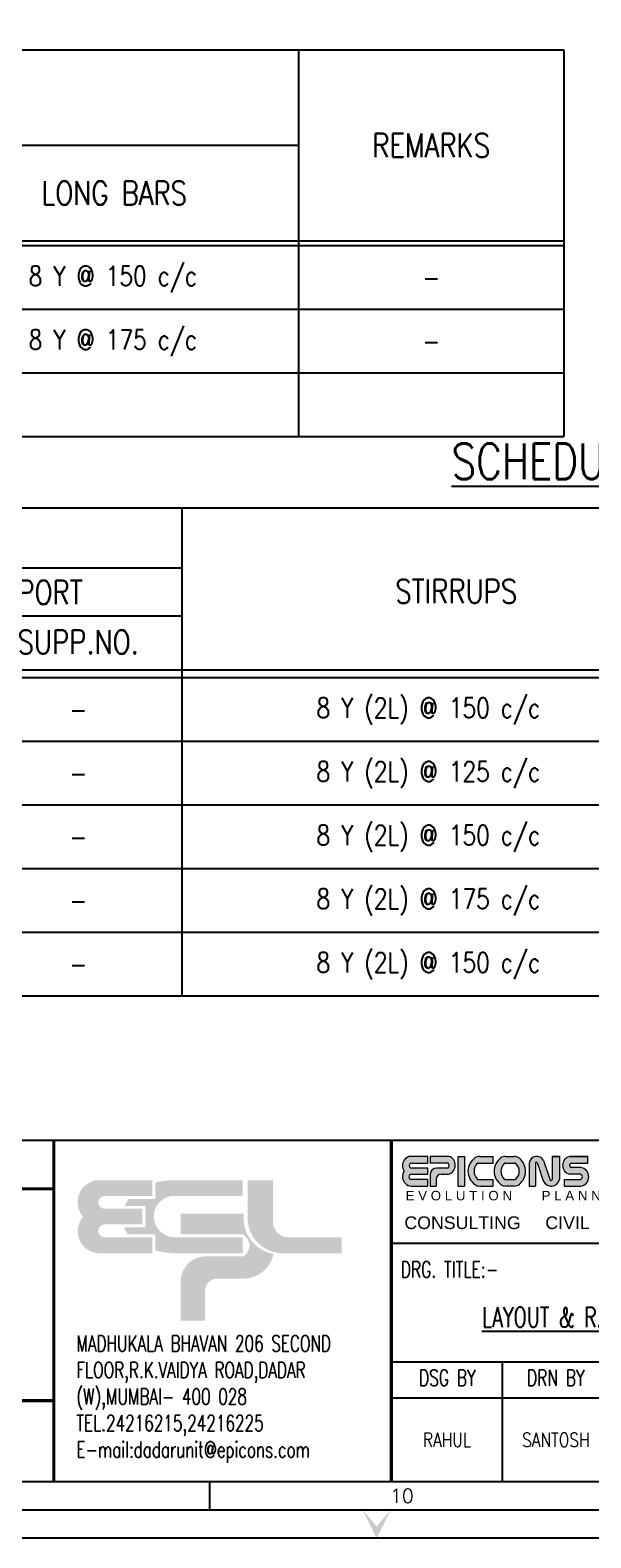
# Model space of a CAD drawing. Header units: inches. Extents: x 242373 to 956460, y -331936 to -238383.
# Drawn here: x 939002 to 946048, y -280173 to -261222 of the extents above; entities that cross this region are included whole.
import ezdxf
from ezdxf.enums import TextEntityAlignment as Align

# ---------------------------------------------------------------- set-up
doc = ezdxf.new("R2010")
doc.units = ezdxf.units.IN
doc.header["$MEASUREMENT"] = 0
doc.layers.add('00 ECPL LOGO', color=250, linetype='Continuous', lineweight=20)
doc.layers.add('00 ELEV-2', color=9, linetype='Continuous', lineweight=30)
for name, color, linetype in [('FRAME TABLE', 5, 'Continuous'), ('PNA', 8, 'Continuous'), ('S-TEXT', 2, 'Continuous'), ('S-TEXT-1', 4, 'Continuous'), ('S-TITIL', 6, 'Continuous'), ('SCH-LINE', 7, 'Continuous'), ('SCHEDULE LINE', 7, 'Continuous'), ('TEXT (SHEET)', 4, 'Continuous')]:
    doc.layers.add(name, color=color, linetype=linetype)
doc.styles.add('ROMANS', font='SIMPLEX.shx', dxfattribs={"width": 0.7})
doc.styles.add('SEC. TEXT', font='arial.ttf', dxfattribs={"height": 180})

# ---------------------------------------------------------------- blocks, each defined once
blk = doc.blocks.new('ecpl logo')
at = {"layer": '00 ECPL LOGO'}
for color, points in [(256, [(350.5923017840832, -827.3267646749154, 0.6211107766520269), (585.6956766806542, -1401.328495729074), (1441.580561602488, -1401.328495729074), (1441.580561602488, -1150.505894487258), (682.1465192530304, -1150.505894478527, -0.9176221918792226), (682.1465193368492, -948.3661412894144), (1284.753419801593, -948.3661412894144), (1284.753419801593, -701.6520430384552), (682.1427403278648, -701.6520430297242, -0.9261635560527762), (682.1427404675633, -501.2550825856742), (1441.580561602488, -501.2550825856742), (1441.580561602488, -251.4789943037322), (581.1371545568107, -251.4789944477962, 0.6211107754214124), (350.5923019796611, -827.3267644871958)]), (152, [(2940.105701673776, -251.4789943037322), (2940.105701673776, -862.9712149493279, 0.3843289899379761), (3452.513358265161, -1401.328495729074), (4422.411446634677, -1401.328495729074), (4422.411446634677, -1150.505894487258), (3581.901233483106, -1150.505894487258, -0.4142135623730951), (3339.846685266123, -908.4513462912292), (3339.846685266123, -251.4789943037322)]), (140, [(1886.913960173726, -778.8795466410811), (1886.913960173726, -1102.171838812472), (2861.933885773644, -1102.171838812472, -0.2321110751589161), (2971.366746991873, -1281.433199605788, -0.1944005010835786), (2882.508521990851, -1449.66255140386), (2268.549262423068, -1449.662551456247, 0.3646739255005229), (1886.913960173726, -1802.130281762918), (1886.913960173726, -2463.096533795004), (2268.549263596534, -2463.096533795004), (2268.549263596534, -1995.773920317122, -0.4142135623730951), (2462.192902125418, -1802.130281762918), (2898.77458695136, -1802.130281762918, 0.3384985092886884), (3349.859607273713, -1412.404585559096, -0.3712723023390945), (2876.652473377065, -838.6422472081613), (2876.652473377065, -778.8795466410811)])]:
    blk.add_hatch(color=color, dxfattribs=at).paths.add_polyline_path(points)
h = blk.add_hatch(color=253, dxfattribs=at)
h.dxf.hatch_style = 1
h.paths.add_polyline_path([(994.6430252101272, -993.0007696929969, 0.0714799065676576), (1056.301176574081, -1105.871266083675), (1486.215190000832, -1105.871266083675), (1486.215192291886, -1356.162420097797, 0.0653868594801294), (1775.568867994472, -1401.328495729074), (2861.933885773644, -1401.328495729074), (2861.933885773644, -1150.505894487258), (1775.56886729598, -1150.505894456699, -0.9108260288633196), (1741.57230668515, -501.2550825856742), (2861.933885773644, -501.2550825856742), (2861.933885773644, -251.4789943037322), (1775.568867603317, -251.4789942993666, 0.0694834969683031), (1486.215190000832, -290.5364665922824), (1486.215190000832, -545.8897109892569), (1070.519493751228, -545.8897109892569, 0.0724066533299496), (1002.553966509178, -657.0174146348722), (1329.388048227876, -657.0174146348722), (1329.388048227876, -993.0007696929969)])
blk = doc.blocks.new('EPICONS TITLE')
at = {"layer": '00 ECPL LOGO'}
h = blk.add_hatch(color=7, dxfattribs=at)
h.dxf.hatch_style = 1
h.paths.add_polyline_path([(677.829000000027, -251.6688805880694), (677.829000000027, -145.874880588075), (413.6996235806726, -145.8748805880605, 0.2616358707957879), (302.6814354319358, -208.2364159381687, 0.2858408379366701), (304.3129999999655, -377.5478805880703, 0.3449017254041466), (323.5944401986198, -574.1071127139802, 0.2049917351981788), (417.640792237711, -614.3558805880675), (677.829000000027, -614.3558805880675), (677.829000000027, -510.3428805880612), (424.0430000001793, -510.3428805880612, -1), (418.1403729059966, -426.4408805880738), (677.829000000027, -426.4408805880738), (677.829000000027, -330.929880588068), (424.0430000001793, -330.929880588068, -1), (422.3324556179576, -251.6688805880694)])
h = blk.add_hatch(color=7, dxfattribs=at)
h.dxf.hatch_style = 1
h.paths.add_polyline_path([(1011.447999999975, -145.874880588075), (712.3700000002283, -145.874880588075), (712.3700000002283, -251.6688805880694), (996.887999999919, -251.6688805880694, -0.4405445300967683), (996.887999999919, -330.929880588068), (816.3700000002282, -330.929880588068, 0.4142135623730951), (712.3700000002283, -434.9298805880676), (712.3700000002283, -614.3558805880675), (809.7660000001779, -614.3558805880675), (809.7660000001779, -504.4408805880736, -0.4142135623730951), (887.7660000001778, -426.4408805880738), (996.887999999919, -426.4408805880738, 0.7578110330704237)])
h.paths.add_polyline_path([(1254.339999999967, -145.874880588075), (1152.667000000016, -145.874880588075), (1152.667000000016, -614.3558805880675), (1254.339999999967, -614.3558805880675)])
h.paths.add_polyline_path([(1708.261000000057, -145.874880588075), (1494.137453583884, -145.874880588075, 0.1542751128099965), (1419.422639336553, -169.4902175392781, 0.5196721722076539), (1419.422639409662, -590.7405436881454, 0.1542751126342965), (1494.137453583884, -614.3558805880675), (1708.261000000057, -614.3558805880675), (1708.261000000057, -510.3428805880612), (1471.605823972844, -510.3428805880612, -0.210355668819247), (1452.431346758618, -501.9024769265231, -0.3887068919456219), (1452.431346933706, -260.1092840586862, -0.2103556662197497), (1471.605823972844, -251.6688805880694), (1708.261000000057, -251.6688805880694)])
h.paths.add_polyline_path([(2036.833046804531, -145.874880588075), (1904.484896216192, -145.874880588075, 0.1590184077039844), (1827.812896651798, -170.8920034945695, 0.5079685555607166), (1827.812896651798, -589.3387576815513, 0.1590184077039775), (1904.484896216192, -614.3558805880675), (2036.833046804531, -614.3558805880675, 0.1737914576711908), (2119.411430395092, -584.7591203943882, 0.4723113917507903), (2119.411430538981, -175.4716409002722, 0.1737914580408644)])
h.paths.add_polyline_path([(2045.959092261153, -251.6688805880694, -0.1850521213143653), (2063.335037178243, -258.3278222344088, -0.4458936489019866), (2063.335037178243, -503.6839389417146, -0.1850521213142943), (2045.959092261153, -510.3428805880757), (1898.908907739096, -510.3428805880612, -0.1850521213143657), (1881.532962821773, -503.6839389417218, -0.4458936489019796), (1881.532962821773, -258.3278222344234, -0.1850521213142969), (1898.908907739096, -251.6688805880694)], flags=16)
h.paths.add_polyline_path([(2501.364792676293, -209.2070423990445, 0.7234346587531432), (2272.630000000237, -251.6688805880694), (2272.630000000237, -614.3558805880675), (2373.57500000007, -614.3558805880675), (2373.57500000007, -251.6688805880622, -0.7234346587529217), (2399.227408075589, -241.4160778191071), (2495.169295274769, -532.6520307543833, 0.7240771278037909), (2750.80900000001, -510.1211194119313), (2750.80900000001, -145.874880588075), (2634.693000000087, -145.874880588075), (2634.693000000087, -508.9202137739849, -0.7556609249475357), (2603.486040618154, -519.2007253202681)])
h.paths.add_polyline_path([(3197.619000000064, -145.874880588075), (2916.156000000075, -145.874880588075, 0.8237132352941078), (2916.156000000075, -428.7548805880724), (3082.009999999894, -428.7548805880724, -0.7132718676577892), (3082.009999999894, -510.3428805880612), (2829.654000000213, -510.3428805880612), (2829.654000000213, -614.3558805880675), (3082.009999999894, -614.3558805880675, 0.9003086005635502), (3082.009999999894, -323.6888805880735), (2936.396999999998, -323.6888805880735, -0.7469314079422107), (2936.396999999998, -251.6688805880694), (3197.619000000064, -251.6688805880694)])
h = blk.add_hatch(color=7, dxfattribs=at)
h.dxf.hatch_style = 1
h.paths.add_polyline_path([(3836.698999999907, -145.874880588075), (3622.575453583966, -145.874880588075, 0.1542753947379089), (3547.860522154604, -169.4902998373, 0.5196718187966388), (3547.860522154604, -590.7404613387987, 0.1542753947378824), (3622.575453583966, -614.3558805880675), (3836.698999999907, -614.3558805880675), (3836.698999999907, -510.3428805880612), (3600.079229690717, -510.3428805880612, -0.210931993460751), (3580.866038935841, -501.8601092790412, -0.3852776021417976), (3579.958592769341, -260.2964949306624, -0.2128946086899093), (3599.302848158755, -251.6688805880694), (3836.698999999907, -251.6688805880694)])
h.paths.add_polyline_path([(4255.110002492902, -175.4717000801611, 0.1737916426148752), (4172.531546804472, -145.874880588075), (4040.183396215899, -145.874880588075, 0.1590180554088046), (3963.51154094271, -170.8918981146998, 0.5079689893301759), (3963.511540921523, -589.3388630458282, 0.1590180554609724), (4040.183396215899, -614.3558805880675), (4172.531546804472, -614.3558805880675, 0.1737916426149141), (4255.110002492902, -584.7590610960251, 0.4723111765146373)])
h.paths.add_polyline_path([(4181.657592261326, -251.6688805880694, -0.1850527108791211), (4199.033581279334, -258.3278618546901, -0.4458934349517053), (4199.03358065302, -503.6838998839231, -0.1850527025092473), (4181.657592261326, -510.3428805880612), (4034.607407738802, -510.3428805880612, -0.1850527037449687), (4017.231419254442, -503.6838998008751, -0.4458934353954175), (4017.23141899507, -258.3278616084716, -0.1850527072153554), (4034.607407738802, -251.6688805880694)], flags=16)
h.paths.add_polyline_path([(4406.072999999975, -251.6688805880694), (4406.072999999975, -614.3558805880675), (4507.01800000004, -614.3558805880675), (4507.01800000004, -251.6688805880622, -0.4368608131132649), (4521.746773780672, -236.22645193059, -0.3197383771048161), (4533.902940743022, -245.1574866697265), (4628.612295274971, -532.6520307543833, 0.7240771278037909), (4884.251999999978, -510.1211194119313), (4884.251999999978, -145.874880588075), (4768.136000000056, -145.874880588075), (4768.136000000056, -508.9202137739849, -0.7556609249475357), (4736.929040618124, -519.2007253202681), (4634.807792676263, -209.2070423990445, 0.723434658753143)])
h.paths.add_polyline_path([(5334.871000000159, -145.874880588075), (5053.408000000171, -145.874880588075, 0.8237132352941078), (5053.408000000171, -428.7548805880724), (5219.261999999988, -428.7548805880724, -0.7132718676577892), (5219.261999999988, -510.3428805880612), (4966.906000000076, -510.3428805880612), (4966.906000000076, -614.3558805880675), (5219.261999999988, -614.3558805880675, 0.9003086005635502), (5219.261999999988, -323.6888805880735), (5073.649000000092, -323.6888805880735, -0.7469314079422107), (5073.649000000092, -251.6688805880694), (5334.871000000159, -251.6688805880694)])
h.paths.add_polyline_path([(5508.954000000027, -145.874880588075), (5408.048000000068, -145.874880588075), (5408.048000000068, -451.793677041125, 0.1601061359490621), (5433.391377604916, -528.9104157484616, 0.5053025798314036), (5771.586622395203, -528.9104157484398, 0.160106135949047), (5796.930000000052, -451.793677041125), (5796.930000000052, -145.874880588075), (5698.728000000003, -145.874880588075), (5698.728000000003, -451.3878805880668, -0.6213179887655872), (5508.954000000027, -451.3878805880668)])
h.paths.add_polyline_path([(5968.595000000089, -145.874880588075), (5862.476000000142, -145.874880588075), (5862.476000000142, -406.3558805880671, 0.4142135623730951), (6070.476000000142, -614.3558805880675), (6267.347999999882, -614.3558805880675), (6267.347999999882, -510.3428805880612), (6046.595000000086, -510.3428805880612, -0.4142135623730951), (5968.595000000089, -432.3428805880612)])
h.paths.add_polyline_path([(6588.746999999858, -145.874880588075), (6267.347999999882, -145.874880588075), (6267.347999999882, -249.146880588065), (6372.024000000091, -249.146880588065), (6372.024000000091, -614.3558805880675), (6473.437000000034, -614.3558805880675), (6473.437000000034, -249.146880588065), (6588.746999999858, -249.146880588065)])
h.paths.add_polyline_path([(6863.417465642443, -194.3833644490369, 0.5392113691825711), (6672.362500738701, -200.5012775408977), (6522.823999999906, -614.3558805880675), (6640.630000000236, -614.3558805880675), (6752.175306084914, -289.3993335198393, -0.7086169242701768), (6776.705099989776, -289.2235735791546), (6893.545000000274, -614.3558805880675), (7006.242000000201, -614.3558805880675)])
h.paths.add_polyline_path([(7288.120792676345, -209.2070423990445, 0.7234346587531455), (7059.386000000058, -251.6688805880694), (7059.386000000058, -614.3558805880675), (7160.331000000121, -614.3558805880675), (7160.331000000121, -251.6688805881058, -0.7234346587541342), (7185.983408075408, -241.4160778191071), (7281.925295274587, -532.6520307543542, 0.7240771278038776), (7537.565000000062, -510.1211194119313), (7537.565000000062, -145.874880588075), (7421.448999999906, -145.874880588075), (7421.448999999906, -508.9202137739777, -0.755660924947765), (7390.242040618205, -519.2007253202681)])
h.paths.add_polyline_path([(7885.509999999893, -145.874880588075), (7579.021999999997, -145.874880588075), (7579.021999999997, -249.146880588065), (7683.697999999976, -249.146880588065), (7683.697999999976, -614.3558805880675), (7785.110999999917, -614.3558805880675), (7785.110999999917, -249.146880588065), (7885.509999999893, -249.146880588065)])
h.paths.add_polyline_path([(8321.231000000262, -145.8748895665849), (8059.113881815575, -145.8748895665849, 0.1575684330512956), (7983.037112435209, -170.4598756423875, 0.5115319395077659), (7983.036983966012, -404.1698107758493, 0.1575687150537786), (8059.113869374966, -428.7548805880724), (8205.621999999858, -428.7548895665821, -0.7132718676577892), (8205.621999999858, -510.3428895665856), (7953.266000000178, -510.3428895665856), (7953.266000000178, -614.3558805880675), (8205.62208533811, -614.3558805880675, 0.9003083347794477), (8205.621999999858, -323.6888895665834), (8065.364551706822, -323.6888895665834), (8060.008999999964, -323.6888895665834, -0.7222040061934756), (8060.00902710727, -249.146880588065), (8321.231000000262, -249.146880588065)])
h = blk.add_hatch(color=7, dxfattribs=at)
h.dxf.hatch_style = 1
h.paths.add_polyline_path([(8875.226000000142, -145.874880588075), (8576.147999999928, -145.874880588075), (8576.147999999928, -251.6688805880694), (8848.540562731097, -251.6688805880694, -0.2704442398320413), (8871.177222227094, -264.8789764891917, -0.2629701555815113), (8871.177222214057, -317.7197847098578, -0.2704442395604956), (8848.540562731097, -330.929880588068), (8680.14799999993, -330.929880588068, 0.4142135623730951), (8576.147999999928, -434.9298805880676), (8576.147999999928, -614.3558805880675), (8673.54400000011, -614.3558805880675), (8673.54400000011, -504.4408805880736, -0.4142135623730951), (8751.54400000011, -426.4408805880738), (8860.666000000085, -426.4408805880738, 0.7578110330704237)])
h.paths.add_polyline_path([(9103.043641752913, -145.874880588075), (8990.346641752985, -145.874880588075), (9133.17117611051, -565.8473967271057, 0.5392113691825723), (9324.226141014251, -559.7294836352298), (9473.764641752816, -145.874880588075), (9355.958641753183, -145.874880588075), (9244.413335668272, -470.8314276562886, -0.70861692427021), (9219.88354176318, -471.0071875969807)])
h.paths.add_polyline_path([(9813.71550000005, -145.874880588075), (9492.316500000072, -145.874880588075), (9492.316500000072, -249.146880588065), (9596.992500000053, -249.146880588065), (9596.992500000053, -614.3558805880675), (9698.405500000228, -614.3558805880675), (9698.405500000228, -249.146880588065), (9813.71550000005, -249.146880588065)])
h.paths.add_polyline_path([(10234.22000000009, -145.874880588075), (10128.10100000014, -145.874880588075), (10128.10100000014, -406.3558805880671, 0.4142135623730951), (10336.10100000014, -614.3558805880675), (10532.97299999976, -614.3558805880675), (10532.97299999976, -510.3428805880612), (10312.22000000009, -510.3428805880612, -0.4142135623730951), (10234.22000000009, -432.3428805880612)])
h.paths.add_polyline_path([(9870.740000000107, -510.3428805880612), (9774.812999999966, -510.3428805880612), (9774.812999999966, -614.3558805880675), (9870.740000000107, -614.3558805880675)])
h = blk.add_hatch(color=7, dxfattribs=at)
h.dxf.hatch_style = 1
h.paths.add_polyline_path([(10532.76500000013, -145.874880588075), (10532.76500000013, -249.146880588065), (10637.44100000011, -249.146880588065), (10637.44100000011, -614.3558805880675), (10738.85400000028, -614.3558805880675), (10738.85400000028, -249.146880588065), (10839.25300000002, -249.146880588065), (10839.25300000002, -145.874880588075)])
h.paths.add_polyline_path([(10889.70600000024, -145.874880588075), (10889.70600000024, -614.3558805880675), (11119.4150058045, -614.3558805880675, 0.189445747908787), (11207.92410275433, -579.5721594333297, 0.4357543011908771), (11207.92410275433, -180.6586017428417, 0.1894457479087427), (11119.4150058045, -145.874880588075)])
h.paths.add_polyline_path([(11121.78200000012, -249.146880588065, -0.5191120844117068), (11121.78200000012, -510.3428805880612), (10988.62300000013, -510.3428805880612), (10988.62300000013, -249.146880588065)], flags=16)
at = {"layer": '00 ECPL LOGO', "color": 7}
for p, q in [((677.829000000027, -145.874880588075), (413.6996235806726, -145.874880588075)), ((677.829000000027, -251.6688805880694), (677.829000000027, -145.874880588075)), ((1011.447999999975, -145.874880588075), (712.3700000002283, -145.874880588075)), ((712.3700000002283, -145.874880588075), (712.3700000002283, -251.6688805880694)), ((1152.667000000016, -145.874880588075), (1254.339999999967, -145.874880588075)), ((1152.667000000016, -145.874880588075), (1152.667000000016, -614.3558805880675)), ((1254.339999999967, -145.874880588075), (1254.339999999967, -614.3558805880675)), ((1494.137453583884, -145.874880588075), (1708.261000000057, -145.874880588075)), ((1708.261000000057, -251.6688805880694), (1708.261000000057, -145.874880588075)), ((1904.484896216192, -145.874880588075), (2036.833046804531, -145.874880588075)), ((2501.364792676293, -209.2070423990445), (2603.486040618154, -519.2007253202681)), ((2634.693000000087, -145.874880588075), (2750.80900000001, -145.874880588075)), ((2750.80900000001, -145.874880588075), (2634.693000000087, -145.874880588075)), ((2634.693000000087, -145.874880588075), (2634.693000000087, -510.3428805880612)), ((2750.80900000001, -145.874880588075), (2750.80900000001, -510.3428805880612)), ((2916.156000000075, -145.874880588075), (3197.619000000064, -145.874880588075)), ((3197.619000000064, -145.874880588075), (2916.156000000075, -145.874880588075)), ((3197.619000000064, -251.6688805880694), (3197.619000000064, -145.874880588075)), ((3836.698999999907, -145.874880588075), (3622.575453583966, -145.874880588075)), ((3836.698999999907, -251.6688805880694), (3836.698999999907, -145.874880588075)), ((4040.183396215899, -145.874880588075), (4172.531546804472, -145.874880588075)), ((4634.807792676263, -209.2070423990445), (4736.929040618124, -519.2007253202681)), ((4768.136000000056, -145.874880588075), (4884.251999999978, -145.874880588075)), ((4768.136000000056, -145.874880588075), (4884.251999999978, -145.874880588075)), ((4884.251999999978, -145.874880588075), (4768.136000000056, -145.874880588075)), ((4768.136000000056, -145.874880588075), (4768.136000000056, -510.3428805880612)), ((4884.251999999978, -145.874880588075), (4884.251999999978, -510.1211194119242)), ((5053.408000000171, -145.874880588075), (5334.871000000159, -145.874880588075)), ((5053.408000000171, -145.874880588075), (5334.871000000159, -145.874880588075)), ((5334.871000000159, -145.874880588075), (5053.408000000171, -145.874880588075)), ((5334.871000000159, -251.6688805880694), (5334.871000000159, -145.874880588075)), ((5408.048000000068, -145.874880588075), (5508.954000000027, -145.874880588075)), ((5508.954000000027, -145.874880588075), (5408.048000000068, -145.874880588075)), ((5408.048000000068, -145.874880588075), (5408.048000000068, -451.793677041125)), ((5508.954000000027, -145.874880588075), (5508.954000000027, -451.3878805880668)), ((5698.728000000003, -145.874880588075), (5796.930000000052, -145.874880588075)), ((5796.930000000052, -145.874880588075), (5698.728000000003, -145.874880588075)), ((5698.728000000003, -145.874880588075), (5698.728000000003, -451.3878805880668)), ((5796.930000000052, -145.874880588075), (5796.930000000052, -451.793677041125)), ((5862.476000000142, -145.874880588075), (5968.595000000089, -145.874880588075)), ((5968.595000000089, -145.874880588075), (5862.476000000142, -145.874880588075)), ((5862.476000000142, -406.3558805880671), (5862.476000000142, -145.874880588075)), ((5968.595000000089, -432.3428805880612), (5968.595000000089, -145.874880588075)), ((6267.347999999882, -145.874880588075), (6588.746999999858, -145.874880588075)), ((6588.746999999858, -145.874880588075), (6267.347999999882, -145.874880588075)), ((6267.347999999882, -145.874880588075), (6267.347999999882, -249.146880588065)), ((6522.823999999906, -614.3558805880675), (6672.362500738701, -200.5012775408977)), ((6588.746999999858, -145.874880588075), (6588.746999999858, -249.146880588065)), ((7006.242000000201, -614.3558805880675), (6863.417465642443, -194.3833644490369)), ((7288.120792676345, -209.2070423990445), (7390.242040618205, -519.2007253202681)), ((7421.448999999906, -145.874880588075), (7537.565000000062, -145.874880588075)), ((7421.448999999906, -145.874880588075), (7537.565000000062, -145.874880588075)), ((7537.565000000062, -145.874880588075), (7421.448999999906, -145.874880588075)), ((7421.448999999906, -145.874880588075), (7537.565000000062, -145.874880588075)), ((7421.448999999906, -145.874880588075), (7421.448999999906, -510.3428805880612)), ((7537.565000000062, -145.874880588075), (7537.565000000062, -510.3428805880612)), ((7579.021999999997, -145.874880588075), (7885.509999999893, -145.874880588075)), ((7885.509999999893, -145.874880588075), (7579.021999999997, -145.874880588075)), ((7579.021999999997, -145.874880588075), (7885.509999999893, -145.874880588075)), ((7579.021999999997, -145.874880588075), (7885.509999999893, -145.874880588075)), ((7885.509999999893, -145.874880588075), (7579.021999999997, -145.874880588075)), ((7579.021999999997, -145.874880588075), (7579.021999999997, -249.146880588065)), ((7885.509999999893, -145.874880588075), (7885.509999999893, -249.146880588065)), ((8039.768000000043, -145.8748895665849), (8321.231000000262, -145.8748895665849)), ((8039.768000000043, -145.8748895665849), (8321.231000000262, -145.8748895665849)), ((8321.231000000262, -145.8748895665849), (8059.113881815575, -145.8748895665849)), ((8321.231000000262, -251.6688895665866), (8321.231000000262, -145.8748895665849)), ((8875.226000000142, -145.874880588075), (8576.147999999928, -145.874880588075)), ((8576.147999999928, -145.874880588075), (8576.147999999928, -251.6688805880694)), ((9103.043641752913, -145.874880588075), (8990.346641752985, -145.874880588075)), ((9103.043641752913, -145.874880588075), (8990.346641752985, -145.874880588075)), ((8990.346641752985, -145.874880588075), (9133.17117611051, -565.8473967270984)), ((9103.043641752913, -145.874880588075), (9219.88354176318, -471.0071875969807)), ((9355.958641753183, -145.874880588075), (9244.413335668272, -470.8314276562886)), ((9473.764641752816, -145.874880588075), (9324.226141014251, -559.7294836352298)), ((9473.764641752816, -145.874880588075), (9355.958641753183, -145.874880588075)), ((9407.841641752864, -145.874880588075), (9355.958641753183, -145.874880588075)), ((9473.764641752816, -145.874880588075), (9355.958641753183, -145.874880588075)), ((9492.316500000072, -145.874880588075), (9813.71550000005, -145.874880588075)), ((9813.71550000005, -145.874880588075), (9492.316500000072, -145.874880588075)), ((9492.316500000072, -145.874880588075), (9813.71550000005, -145.874880588075)), ((9492.316500000072, -145.874880588075), (9813.71550000005, -145.874880588075)), ((9492.316500000072, -145.874880588075), (9813.71550000005, -145.874880588075)), ((9492.316500000072, -145.874880588075), (9492.316500000072, -249.146880588065)), ((9813.71550000005, -145.874880588075), (9813.71550000005, -249.146880588065)), ((10128.10100000014, -145.874880588075), (10234.22000000009, -145.874880588075)), ((10234.22000000009, -145.874880588075), (10128.10100000014, -145.874880588075)), ((10128.10100000014, -406.3558805880671), (10128.10100000014, -145.874880588075)), ((10234.22000000009, -432.3428805880612), (10234.22000000009, -145.874880588075)), ((10532.76500000013, -145.874880588075), (10839.25300000002, -145.874880588075)), ((10839.25300000002, -145.874880588075), (10532.76500000013, -145.874880588075)), ((10532.76500000013, -145.874880588075), (10532.76500000013, -249.146880588065)), ((10839.25300000002, -145.874880588075), (10839.25300000002, -249.146880588065)), ((10889.70600000024, -145.874880588075), (11119.4150058045, -145.874880588075)), ((10889.70600000024, -145.874880588075), (10889.70600000024, -614.3558805880675)), ((418.1403729059966, -426.4408805880738), (677.829000000027, -426.4408805880738)), ((424.0430000001793, -251.6688805880694), (677.829000000027, -251.6688805880694)), ((677.829000000027, -330.929880588068), (424.0430000001793, -330.929880588068)), ((677.829000000027, -426.4408805880738), (677.829000000027, -330.929880588068)), ((996.887999999919, -251.6688805880694), (712.3700000002283, -251.6688805880694)), ((712.3700000002283, -434.9298805880676), (712.3700000002283, -614.3558805880675)), ((996.887999999919, -330.929880588068), (816.3700000002282, -330.929880588068)), ((887.7660000001778, -426.4408805880738), (996.887999999919, -426.4408805880738)), ((1471.605823972844, -251.6688805880694), (1708.261000000057, -251.6688805880694)), ((1898.908907739096, -251.6688805880694), (2045.959092261153, -251.6688805880694)), ((2272.630000000237, -251.6688805880694), (2272.630000000237, -614.3558805880675)), ((2373.57500000007, -251.6688805880694), (2373.57500000007, -614.3558805880675)), ((2399.227408075589, -241.4160778191144), (2495.169295274769, -532.6520307543833)), ((2750.7570000001, -251.6688805880694), (2750.80900000001, -251.6688805880694)), ((3082.009999999894, -428.7548805880724), (2916.156000000075, -428.7548805880724)), ((2936.396999999998, -251.6688805880694), (3197.619000000064, -251.6688805880694)), ((3082.009999999894, -323.6888805880735), (2936.396999999998, -323.6888805880735)), ((3599.302848158755, -251.6688805880694), (3836.698999999907, -251.6688805880694)), ((4034.607407738802, -251.6688805880694), (4181.657592261326, -251.6688805880694)), ((4406.072999999975, -251.6688805880694), (4406.072999999975, -614.3558805880675)), ((4507.01800000004, -251.6688805880694), (4507.01800000004, -614.3558805880675)), ((4533.902940743022, -245.1574866697556), (4628.612295274971, -532.6520307543833)), ((4884.20000000007, -251.6688805880694), (4884.251999999978, -251.6688805880694)), ((5219.261999999988, -428.7548805880724), (5053.408000000171, -428.7548805880724)), ((5073.649000000092, -251.6688805880694), (5334.871000000159, -251.6688805880694)), ((5219.261999999988, -323.6888805880735), (5073.649000000092, -323.6888805880735)), ((6267.347999999882, -249.146880588065), (6372.024000000091, -249.146880588065)), ((6372.024000000091, -614.3558805880675), (6372.024000000091, -249.146880588065)), ((6473.437000000034, -614.3558805880675), (6473.437000000034, -249.146880588065)), ((6473.437000000034, -249.146880588065), (6588.746999999858, -249.146880588065)), ((6640.630000000236, -614.3558805880675), (6752.175306084914, -289.3993335198393)), ((6893.545000000274, -614.3558805880675), (6776.705099989776, -289.2235735791546)), ((7059.386000000058, -251.6688805880694), (7059.386000000058, -614.3558805880675)), ((7160.331000000121, -251.6688805880694), (7160.331000000121, -614.3558805880675)), ((7185.983408075408, -241.4160778191144), (7281.925295275055, -532.6520307543833)), ((7537.512999999918, -251.6688805880694), (7537.565000000062, -251.6688805880694)), ((7579.021999999997, -249.146880588065), (7683.697999999976, -249.146880588065)), ((7579.021999999997, -249.146880588065), (7683.697999999976, -249.146880588065)), ((7683.697999999976, -614.3558805880675), (7683.697999999976, -249.146880588065)), ((7785.110999999917, -614.3558805880675), (7785.110999999917, -249.146880588065)), ((7785.110999999917, -249.146880588065), (7885.509999999893, -249.146880588065)), ((7785.110999999917, -249.146880588065), (7885.509999999893, -249.146880588065)), ((8205.621999999858, -428.7548895665821), (8039.768000000043, -428.7548895665821)), ((8059.113869374966, -428.7548805880724), (8194.42900000012, -428.7548805880724)), ((8060.008999999964, -249.146880588065), (8321.231000000262, -249.146880588065)), ((8205.621999999858, -323.6888895665834), (8060.008999999964, -323.6888895665834)), ((8065.364551706822, -323.6888895665834), (8205.621999999858, -323.6888895665834)), ((8848.540562731097, -251.6688805880694), (8576.147999999928, -251.6688805880694)), ((8576.147999999928, -434.9298805880676), (8576.147999999928, -614.3558805880675)), ((8848.540562731097, -330.929880588068), (8680.14799999993, -330.929880588068)), ((8751.54400000011, -426.4408805880738), (8860.666000000085, -426.4408805880738)), ((9492.316500000072, -249.146880588065), (9596.992500000053, -249.146880588065)), ((9492.316500000072, -249.146880588065), (9596.992500000053, -249.146880588065)), ((9596.992500000053, -614.3558805880675), (9596.992500000053, -249.146880588065)), ((9698.405500000228, -614.3558805880675), (9698.405500000228, -249.146880588065)), ((9698.405500000228, -249.146880588065), (9813.71550000005, -249.146880588065)), ((9698.405500000228, -249.146880588065), (9813.71550000005, -249.146880588065)), ((10532.76500000013, -249.146880588065), (10637.44100000011, -249.146880588065)), ((10637.44100000011, -249.146880588065), (10532.76500000013, -249.146880588065)), ((10637.44100000011, -614.3558805880675), (10637.44100000011, -249.146880588065)), ((10738.85400000028, -614.3558805880675), (10738.85400000028, -249.146880588065)), ((10738.85400000028, -249.146880588065), (10839.25300000002, -249.146880588065)), ((10738.85400000028, -249.146880588065), (10839.25300000002, -249.146880588065)), ((10839.25300000002, -249.146880588065), (10738.85400000028, -249.146880588065)), ((10988.62300000013, -249.146880588065), (10988.62300000013, -510.3428805880612)), ((10988.62300000013, -249.146880588065), (11113.14564004168, -249.146880588065)), ((417.640792237711, -614.3558805880675), (677.829000000027, -614.3558805880675)), ((677.829000000027, -510.3428805880612), (418.1403729059966, -510.3428805880612)), ((677.829000000027, -614.3558805880675), (677.829000000027, -510.3428805880612)), ((712.3700000002283, -614.3558805880675), (809.7660000001779, -614.3558805880675)), ((809.7660000001779, -504.4408805880736), (809.7660000001779, -614.3558805880675)), ((1152.667000000016, -614.3558805880675), (1254.339999999967, -614.3558805880675)), ((1471.605823972844, -510.3428805880612), (1708.261000000057, -510.3428805880612)), ((1494.137453583884, -614.3558805880675), (1708.261000000057, -614.3558805880675)), ((1708.261000000057, -614.3558805880675), (1708.261000000057, -510.3428805880612)), ((1898.908907739096, -510.3428805880612), (2045.959092261153, -510.3428805880612)), ((2036.833046804531, -614.3558805880675), (1904.484896216192, -614.3558805880675)), ((2272.630000000237, -614.3558805880675), (2373.57500000007, -614.3558805880675)), ((2613.997989849537, -614.3558805880675), (2634.693000000087, -614.3558805880675)), ((2634.693000000087, -613.5781762940533), (2634.693000000087, -614.3558805880675)), ((2750.7570000001, -510.3428805880612), (2750.80900000001, -510.3428805880612)), ((2829.654000000213, -614.3558805880675), (2829.654000000213, -510.3428805880612)), ((2829.654000000213, -510.3428805880612), (3082.009999999894, -510.3428805880612)), ((2829.654000000213, -614.3558805880675), (3082.009999999894, -614.3558805880675)), ((2829.654000000213, -614.3558805880675), (3082.009999999894, -614.3558805880675)), ((3600.079229690717, -510.3428805880612), (3836.698999999907, -510.3428805880612)), ((3622.575453583966, -614.3558805880675), (3836.698999999907, -614.3558805880675)), ((3836.698999999907, -614.3558805880675), (3836.698999999907, -510.3428805880612)), ((4034.607407738802, -510.3428805880612), (4181.657592261326, -510.3428805880612)), ((4040.183396215899, -614.3558805880675), (4172.531546804472, -614.3558805880675)), ((4406.072999999975, -614.3558805880675), (4507.01800000004, -614.3558805880675)), ((4406.072999999975, -614.3558805880675), (4507.01800000004, -614.3558805880675)), ((4406.072999999975, -614.3558805880675), (4507.01800000004, -614.3558805880675)), ((4966.906000000076, -614.3558805880675), (4966.906000000076, -510.3428805880612)), ((4966.906000000076, -510.3428805880612), (5219.261999999988, -510.3428805880612)), ((4966.906000000076, -510.3428805880612), (5219.261999999988, -510.3428805880612)), ((4966.906000000076, -614.3558805880675), (5219.261999999988, -614.3558805880675)), ((4966.906000000076, -614.3558805880675), (5219.261999999988, -614.3558805880675)), ((4966.906000000076, -614.3558805880675), (5219.261999999988, -614.3558805880675)), ((6046.595000000086, -510.3428805880612), (6267.347999999882, -510.3428805880612)), ((6070.476000000142, -614.3558805880675), (6267.347999999882, -614.3558805880675)), ((6070.476000000142, -614.3558805880675), (6267.347999999882, -614.3558805880675)), ((6267.347999999882, -510.3428805880612), (6267.347999999882, -614.3558805880675)), ((6372.024000000091, -614.3558805880675), (6473.437000000034, -614.3558805880675)), ((6372.024000000091, -614.3558805880675), (6473.437000000034, -614.3558805880675)), ((6522.823999999906, -614.3558805880675), (6640.630000000236, -614.3558805880675)), ((6588.746999999858, -614.3558805880675), (6640.630000000236, -614.3558805880675)), ((6893.545000000274, -614.3558805880675), (7006.242000000201, -614.3558805880675)), ((6893.545000000274, -614.3558805880675), (7006.242000000201, -614.3558805880675)), ((7059.386000000058, -614.3558805880675), (7160.331000000121, -614.3558805880675)), ((7059.386000000058, -614.3558805880675), (7160.331000000121, -614.3558805880675)), ((7059.386000000058, -614.3558805880675), (7160.331000000121, -614.3558805880675)), ((7537.512999999918, -510.3428805880612), (7537.565000000062, -510.3428805880612)), ((7683.697999999976, -614.3558805880675), (7785.110999999917, -614.3558805880675)), ((7683.697999999976, -614.3558805880675), (7785.110999999917, -614.3558805880675)), ((7683.697999999976, -614.3558805880675), (7785.110999999917, -614.3558805880675)), ((7683.697999999976, -614.3558805880675), (7785.110999999917, -614.3558805880675)), ((7953.266000000178, -614.3558895665847), (7953.266000000178, -510.3428895665856)), ((7953.266000000178, -510.3428895665856), (8205.621999999858, -510.3428895665856)), ((7953.266000000178, -510.3428895665856), (8205.621999999858, -510.3428895665856)), ((7953.266000000178, -510.3428805880612), (8205.622026073164, -510.3428805880612)), ((7953.266000000178, -614.3558895665847), (8205.621999999858, -614.3558895665847)), ((7953.266000000178, -614.3558895665847), (8205.621999999858, -614.3558895665847)), ((7953.266000000178, -614.3558895665847), (8205.621999999858, -614.3558895665847)), ((7953.266000000178, -614.3558805880675), (8205.62208533811, -614.3558805880675)), ((7953.266000000178, -614.3558805880675), (8205.62208533811, -614.3558805880675)), ((8576.147999999928, -614.3558805880675), (8673.54400000011, -614.3558805880675)), ((8673.54400000011, -504.4408805880736), (8673.54400000011, -614.3558805880675)), ((9596.992500000053, -614.3558805880675), (9698.405500000228, -614.3558805880675)), ((9596.992500000053, -614.3558805880675), (9698.405500000228, -614.3558805880675)), ((9596.992500000053, -614.3558805880675), (9698.405500000228, -614.3558805880675)), ((10312.22000000009, -510.3428805880612), (10532.97299999976, -510.3428805880612)), ((10336.10100000014, -614.3558805880675), (10532.97299999976, -614.3558805880675)), ((10336.10100000014, -614.3558805880675), (10532.97299999976, -614.3558805880675)), ((10532.97299999976, -510.3428805880612), (10532.97299999976, -614.3558805880675)), ((10637.44100000011, -614.3558805880675), (10738.85400000028, -614.3558805880675)), ((10637.44100000011, -614.3558805880675), (10738.85400000028, -614.3558805880675)), ((10637.44100000011, -614.3558805880675), (10738.85400000028, -614.3558805880675)), ((10637.44100000011, -614.3558805880675), (10738.85400000028, -614.3558805880675)), ((10652.65100000007, -614.3558805880675), (10738.85400000028, -614.3558805880675)), ((10652.65100000007, -614.3558805880675), (10738.85400000028, -614.3558805880675)), ((10652.65100000007, -614.3558805880675), (10738.85400000028, -614.3558805880675)), ((10652.65100000007, -614.3558805880675), (10738.85400000028, -614.3558805880675)), ((10889.70600000024, -614.3558805880675), (11119.4150058045, -614.3558805880675)), ((10988.62300000013, -510.3428805880612), (11113.14564004168, -510.3428805880612))]:
    blk.add_line(p, q, dxfattribs=at)
blk.add_lwpolyline([(9774.812999999966, -510.3428805880612), (9870.740000000107, -510.3428805880612), (9870.740000000107, -614.3558805880675), (9774.812999999966, -614.3558805880675)], close=True, dxfattribs=at)
for centre, radius, start, end in [((439.4801262071123, -291.5817532710716), 160.1884111068391, 148.6479732634034, 212.4563104894957), ((413.6996235806726, -275.8748805880605), 130, 90, 148.6479732634034), ((964.7639677376719, -284.1130044814126), 145.9081141192432, 282.7187938279029, 71.33979594146612), ((1567.346576134558, -380.1153805880677), 257.3799727777884, 125.0807431347852, 234.9192568652147), ((1494.137453583884, -275.874880588075), 130, 90, 125.0807431347852), ((1980.614716543234, -380.1153805880677), 259.0807165432802, 126.141724895294, 233.858275104706), ((1904.484896216192, -275.874880588075), 130, 90, 126.141724895294), ((2036.833046804531, -275.874880588075), 130, 50.56377907196303, 90), ((1951.098516616621, -380.1153805880677), 264.9684833832336, 309.436220928037, 50.56377907196303), ((2393.991500000121, -268.1140235599014), 122.4706348869565, 28.74999002335567, 172.2831131431353), ((2388.089994925191, -250.7678167987033), 14.54293621063123, 40.01913361403341, 183.5522566011013), ((2943.758121624706, -287.3148805880701), 144.1081216246374, 101.0425293359432, 258.9574706640568), ((3695.784576134175, -380.1153805880677), 257.3799727777884, 125.0807431347852, 234.9192568652147), ((3622.575453583966, -275.874880588075), 130, 90, 125.0807431347852), ((4116.313216543407, -380.1153805880677), 259.0807165432802, 126.141724895294, 233.858275104706), ((4040.183396215899, -275.874880588075), 130, 90, 126.141724895294), ((4172.531546804472, -275.874880588075), 130, 50.56377907196303, 90), ((4086.797016617027, -380.1153805880677), 264.9684833832336, 309.436220928037, 50.56377907196303), ((4527.434499999858, -268.1140235599014), 122.4706348869565, 28.74999002335567, 172.2831131431353), ((4521.532994924927, -250.7678167987033), 14.54293621063123, 89.15773063356701, 183.5522566011013), ((4521.555675842683, -249.225047300024), 13.00000000000015, 18.23343845231679, 89.15773063356701), ((5081.010121624799, -287.3148805880701), 144.1081216246374, 101.0425293359432, 258.9574706640568), ((6769.901780805667, -260.2683070727508), 114.3940950181072, 35.16598237592324, 148.5021859004906), ((7180.74749999994, -268.1140235599014), 122.4706348869565, 28.74999002335567, 172.2831131431353), ((7174.845994925011, -250.7678167987033), 14.54293621063123, 40.01913361403341, 183.5522566011013), ((8067.370121624669, -287.3148895665798), 144.1081216246374, 125.8179567883702, 234.1819807695831), ((8059.113881815575, -275.8748895665849), 130, 90, 125.8179567883702), ((8828.541967737605, -284.1130044814126), 145.9081141192432, 282.7187938279029, 71.33979594146612), ((11119.4150058045, -275.874880588075), 130, 47.09074327539061, 90), ((11022.51736779045, -380.1153805880677), 272.3208842474648, 312.9092567246093, 47.09074327539061), ((439.4801262071123, -463.5140079050688), 160.188411106839, 147.5436895105043, 223.6612391570167), ((421.0916864528552, -468.3918805880676), 42.05468645291758, 94.02421081051529, 265.9757891894846), ((423.1877278090687, -291.2993805880688), 39.63972780898876, 88.76368251251301, 271.236317487487), ((816.3700000002282, -434.9298805880676), 104, 90, 180), ((887.7660000001778, -504.4408805880736), 78, 90, 180), ((960.6385054915444, -291.2993805880688), 53.70849450856296, 312.4487438903171, 47.5512561096829), ((1584.445935899042, -381.005880588069), 179.007929299598, 137.5170929361346, 222.4829070638654), ((1471.605823972844, -277.6688805880695), 26, 90, 137.5170929361346), ((1991.746537772589, -381.005880588069), 164.9149420302614, 131.9364226663242, 228.0635773336758), ((1898.908907739096, -277.6688805880695), 26, 90, 131.9364226663242), ((2045.959092261153, -277.6688805880695), 26, 48.06357733367578, 90), ((1953.12146222766, -381.005880588069), 164.9149420302614, 311.9364226663242, 48.06357733367578), ((2947.053792411811, -287.6788805880642), 37.55379241179318, 106.4855827728816, 253.5144172271184), ((3066.719342362252, -469.0223805880669), 146.1356576378539, 276.0060404719351, 83.99395952806485), ((3067.962216990651, -469.5488805880668), 43.14499557861513, 289.001610170053, 70.99838982994699), ((3713.891521981103, -380.5768805880654), 180.0150013224746, 138.0741204979211, 222.3563465405703), ((3599.302848158755, -277.6688805880695), 26, 90, 138.0741204979211), ((4127.445037772762, -381.005880588069), 164.9149420302614, 131.9364226663242, 228.0635773336758), ((4034.607407738802, -277.6688805880695), 26, 90, 131.9364226663242), ((4181.657592261326, -277.6688805880695), 26, 48.06357733367578, 90), ((4088.8199622276, -381.005880588069), 164.9149420302614, 311.9364226663242, 48.06357733367578), ((5084.305792411906, -287.6788805880642), 37.55379241179318, 106.4855827728816, 253.5144172271184), ((5203.971342362347, -469.0223805880669), 146.1356576378539, 276.0060404719351, 83.99395952806485), ((5205.214216990746, -469.5488805880668), 43.14499557861513, 289.001610170053, 70.99838982994699), ((5538.048000000068, -451.793677041125), 130, 180, 216.384824823266), ((5603.841000000129, -404.5059304226888), 105.8369501653803, 206.2931444103273, 333.7068555896727), ((5666.930000000051, -451.793677041125), 130, 323.615175176734, 0), ((6070.476000000142, -406.3558805880671), 208, 180, 270), ((6046.595000000086, -432.3428805880612), 78, 180, 270), ((6764.471074514673, -293.6200063003344), 13, 19.7664629180066, 161.054590223287), ((8059.113869374966, -298.7548805880724), 130, 234.1819807695831, 270), ((8072.354033107986, -286.41788956659), 39.26228831120557, 108.3260868959418, 238.1957212184618), ((8065.364551706822, -297.6888895665834), 26, 238.1957212184618, 270), ((8190.331342362217, -469.022389566584), 146.1356576378539, 276.0060404719351, 83.99395952806485), ((8191.57421699085, -469.5488895665838), 43.14499557861513, 289.001610170053, 70.99838982994699), ((8680.14799999993, -434.9298805880676), 104, 90, 180), ((8751.54400000011, -504.4408805880736), 78, 90, 180), ((8848.540562731097, -277.6688805880695), 26, 29.46718207842117, 90), ((8848.540562731097, -304.9298805880681), 26, 270, 330.5328179215788), ((8824.416505491708, -291.2993805880688), 53.70849450856296, 330.5328179215788, 29.46718207842117), ((9232.117567238514, -466.6107548758009), 13, 199.7664629180066, 341.0545902232872), ((10336.10100000014, -406.3558805880671), 208, 180, 270), ((10312.22000000009, -432.3428805880612), 78, 180, 270), ((11113.14564004168, -275.146880588065), 26, 51.48157798133135, 90), ((11029.88971016323, -379.7448805880632), 159.6872898370086, 308.5184220186687, 51.48157798133135), ((417.640792237711, -484.3558805880674), 130, 223.6612391570167, 270), ((1494.137453583884, -484.3558805880674), 130, 234.9192568652147, 270), ((1471.605823972844, -484.3428805880612), 26, 222.4829070638654, 270), ((1904.484896216192, -484.3558805880674), 130, 233.858275104706, 270), ((1898.908907739096, -484.3428805880612), 26, 228.0635773336758, 270), ((2036.833046804531, -484.3558805880674), 130, 270, 309.436220928037), ((2045.959092261153, -484.3428805880757), 26, 270, 311.9364226663242), ((2619.288494924898, -479.3983149387785), 135.0612230432324, 203.2218972679137, 346.7550203264031), ((2617.630500000087, -509.6315471810231), 17.07732126142676, 214.0796055260631, 357.6127288319413), ((3622.575453583966, -484.3558805880674), 130, 234.9192568652147, 270), ((3600.079229690717, -484.3428805880612), 26, 222.3563465405703, 270), ((4040.183396215899, -484.3558805880674), 130, 233.858275104706, 270), ((4034.607407738802, -484.3428805880612), 26, 228.0635773336758, 270), ((4172.531546804472, -484.3558805880674), 130, 270, 309.436220928037), ((4181.657592261326, -484.3428805880612), 26, 270, 311.9364226663242), ((4752.731494924868, -479.3983149387785), 135.0612230432324, 203.2218972679137, 346.8516478897986), ((4751.073500000057, -509.6315471810231), 17.07732126142676, 214.0796055260631, 357.6127288319413), ((5602.488999999941, -404.3100143228945), 210.0458662651802, 216.384824823266, 323.615175176734), ((7406.04449492495, -479.3983149387785), 135.0612230432324, 203.2218972679137, 346.7550203264031), ((7404.386499999906, -509.6315471810231), 17.07732126142676, 214.0796055260631, 357.6127288319413), ((9226.686860947522, -499.9624541033771), 114.3940950181072, 215.1659823759232, 328.5021859004906), ((11113.14564004168, -484.3428805880612), 26, 270, 308.5184220186687), ((11119.4150058045, -484.3558805880674), 130, 270, 312.9092567246093)]:
    blk.add_arc(centre, radius, start, end, dxfattribs=at)
at = {"layer": '00 ECPL LOGO', "color": 7, "attachment_point": 1, "style": 'SEC. TEXT'}
for s, insert, char_height, width in [('\\pt22;E V O L U T I O N        P L A N N I N G         I N V E S T I G A T I O N         C O N C R E T E        A N D         S T E E L', (327.5559999999823, -689.1491568894999), 150, 445502.2578466097), ('\\pt22;CONSULTING     CIVIL      AND      STRUCTURAL      ENGINEERS', (308.6700000001583, -1091.542291950885), 200, 495763.2235363796), ('\\pt22;iSO 9001-2008 CERTIFIED COMPANY', (9049.444000000252, -1203.977489768076), 90, 434288.5)]:
    blk.add_mtext(s, dxfattribs=dict(at, insert=insert, char_height=char_height, width=width))
blk = doc.blocks.new('FOLDER')
at = {"layer": 'PNA'}
for points in [[(-1250.000000000007, 2500.000000000011), (-7.276000000000001e-12, 9.0949e-12), (-7.276000000000001e-12, 1000.000000000013)], [(1249.999999999993, 2500.000000000011), (-7.276000000000001e-12, 1.09139e-11), (-7.276000000000001e-12, 1000.000000000013)]]:
    blk.add_solid(points, dxfattribs=at)
blk = doc.blocks.new('SHEET')
at = {"color": 1}
for p, q in [((762042.0890889984, -118391.4897168627, -7.519320436532495), (676135.0680014706, -118391.4897168626, -7.519320436532495)), ((743743.921259487, -120328.6144850968, -7.519320436532495), (762042.0890889984, -120328.6144850968, -7.519320436532495)), ((743743.921259487, -122561.6888707005, -7.519320436532495), (762042.0890889984, -122561.6888707006, -7.519320436532495)), ((743743.921259487, -123242.6847048547, -7.519320436532495), (752091.6575837905, -123242.6847048548, -7.519320436532495))]:
    blk.add_line(p, q, dxfattribs=at)
at = {"color": 5, "linetype": 'ByBlock', "lineweight": -2}
blk.add_line((745825.1724090885, -124821.6677669738, -7.519320436532495), (745825.1724090885, -122561.6888707005, -7.519320436532495), dxfattribs=at)
at = {"elevation": -7.519320436532495, "flags": 128}
blk.add_lwpolyline([(674016.5224752678, -125880.9405300725), (763101.3618520967, -125880.9405300725), (763101.3618520967, -63213.57801885575), (674016.5224752678, -63213.57801885575)], close=True, dxfattribs=at)
at = {"color": 1, "const_width": 60.94732248727897, "elevation": -7.519320436532495}
for points in [[(737368.3558918205, -124821.6677669738), (737368.3558918205, -118391.4897168626)], [(743728.7916492494, -124821.6677669738), (743728.7916492494, -118391.4897168626)], [(720336.8215809156, -119302.1000188056), (737368.3558918205, -119302.1000188056)], [(720336.8215809156, -123297.5329721453), (737368.3558918205, -123297.5329721453)]]:
    blk.add_lwpolyline(points, dxfattribs=at)
at = {"layer": 'PNA'}
blk.add_line((740300.5156263422, -124821.6677669738, -7.519320436532495), (740300.5156263422, -125351.3041485245, -7.519320436532495), dxfattribs=at)
at = {"layer": 'PNA', "color": 1, "elevation": -7.519320436532495}
for points in [[(675075.795238369, -125351.3041485245), (762571.7254705491, -125351.3041485245), (762571.7254705491, -63743.21440040646), (675075.795238369, -63743.21440040646)], [(676135.0680014706, -124821.6677669738), (762042.0890889984, -124821.6677669738), (762042.0890889984, -64272.85078195716), (676135.0680014706, -64272.85078195716)]]:
    blk.add_lwpolyline(points, close=True, dxfattribs=at)
at = {"layer": '00 ELEV-2', "xscale": 1.196575288621396, "yscale": 1.196575288621396, "zscale": 1.196575288621396}
for name, p in [('EPICONS TITLE', (743605.2179543684, -118515.7758800515, -7.519320436532495)), ('ecpl logo', (737501.4935929351, -118838.7913238668, -7.519320436532495))]:
    blk.add_blockref(name, p, dxfattribs=at)
at = {"layer": 'PNA', "xscale": 0.2118545530764889, "yscale": 0.2118545530764889, "zscale": 0.2118545530764889}
blk.add_blockref('FOLDER', (743451.8520965652, -125880.9405300752, -7.519320436532495), dxfattribs=at)
at = {"layer": 'PNA', "style": 'ROMANS'}
blk.add_text('10', height=264.8181907753532, dxfattribs=at).set_placement((743924.9939307503, -125086.4859577491, -7.519320436532495), align=Align.MIDDLE)
at = {"layer": 'S-TEXT-1', "insert": (737793.9613474894, -122067.4920250013), "char_height": 300, "width": 6597.903928147863, "attachment_point": 1, "style": 'ROMANS'}
blk.add_mtext('MADHUKALA BHAVAN 206 SECOND FLOOR,R.K.VAIDYA ROAD,DADAR (W),MUMBAI- 400 028 TEL.24216215,24216225\\PE-mail:dadarunit@epicons.com ', dxfattribs=at)
at = {"layer": 'TEXT (SHEET)', "color": 4, "style": 'ROMANS', "width": 0.7}
blk.add_text('DRG. TITLE:-', height=304.7366124363949, dxfattribs=at).set_placement((743907.4683775816, -120822.1212116952, -7.519320436532495), align=Align.MIDDLE_LEFT)
for s, p in [('DSG BY', (744784.5468342879, -122864.1539969516, -7.519320436532495)), ('DRN BY', (746829.4979622335, -122864.1539969516, -7.519320436532495))]:
    blk.add_text(s, height=304.7366124363949, dxfattribs=at).set_placement(p, align=Align.MIDDLE_CENTER)

msp = doc.modelspace()

# ---------------------------------------------------------------- linework, layer by layer
at = {"layer": 'FRAME TABLE', "color": 7}
for p, q in [((925541.9779144548, -261469.9019498408), (945708.6445811208, -261469.9019498408)), ((942375.3112477941, -261469.9019498408), (942375.311247791, -266329.9019498407)), ((945708.6445811208, -261469.9019498408), (945708.6445811208, -266329.9019498407)), ((933041.977914454, -262669.9019498398), (942375.3112477941, -262669.9019498398)), ((925541.9779144548, -263869.9019498407), (945708.6445811208, -263869.9019498407)), ((925541.9779144548, -263929.9019498408), (945708.6445811208, -263929.9019498408)), ((925541.9779144567, -266329.9019498407), (945708.6445811208, -266329.9019498407))]:
    msp.add_line(p, q, dxfattribs=at)
at = {"layer": 'SCH-LINE'}
for p, q in [((912606.170948055, -267226.3604051934, 4.74618566670415e-09), (950106.1709480549, -267226.3604051927, 4.74618566670415e-09)), ((940906.170948055, -267226.3604051931, 4.74618566670415e-09), (940906.1709480535, -273359.2927360198, 4.74618566670415e-09)), ((927906.170948054, -267980.6001294329, 4.74618566670415e-09), (940906.1709480521, -267980.6001294329, 4.748068626704151e-09)), ((927906.170948054, -268585.7048328946, 4.74618566670415e-09), (940906.1709480521, -268585.7048328946, 4.748068626704151e-09)), ((912606.170948055, -269261.5034807301, 4.74618566670415e-09), (950106.1709480549, -269261.5034807299, 4.74618566670415e-09)), ((912606.170948055, -269359.2927360197, 4.74618566670415e-09), (950106.1709480549, -269359.2927360197, 4.74618566670415e-09)), ((912606.170948055, -273359.2927360197, 4.74618566670415e-09), (950106.1709480549, -273359.2927360197, 4.74618566670415e-09))]:
    msp.add_line(p, q, dxfattribs=at)
at = {"layer": 'SCHEDULE LINE', "color": 5}
for p, q in [((925541.9779144567, -264729.901949841), (945708.6445811208, -264729.9019498408)), ((925541.9779144567, -265529.9019498408), (945708.6445811208, -265529.9019498408)), ((912606.170948055, -270159.2927360197, 4.74618566670415e-09), (950106.1709480549, -270159.2927360197, 4.74618566670415e-09)), ((912606.170948055, -270959.2927360197, 4.74618566670415e-09), (950106.1709480549, -270959.2927360197, 4.74618566670415e-09)), ((912606.170948055, -271759.2927360197, 4.74618566670415e-09), (950106.1709480549, -271759.2927360197, 4.74618566670415e-09)), ((912606.170948055, -272559.2927360197, 4.74618566670415e-09), (950106.1709480549, -272559.2927360197, 4.74618566670415e-09))]:
    msp.add_line(p, q, dxfattribs=at)

# ---------------------------------------------------------------- block references
at = {"xscale": 0.6668537067016587, "yscale": 0.6668537067016587, "zscale": 0.6668537066940101}
msp.add_blockref('SHEET', (447582.7600329953, -196228.5836308557, 5.014286709667902), dxfattribs=at)

# ---------------------------------------------------------------- texts
at = {"layer": 'S-TEXT', "style": 'ROMANS', "width": 0.8}
for s, p in [('REMARKS', (944041.9779144581, -262669.9019498408)), ('LONG BARS', (940058.4324509952, -263269.9019498417)), ('@ END SUPPORT', (938306.1709480549, -268289.1225931915, 4.74618566670415e-09)), ('SUPP.NO.', (939606.170948055, -268912.4581728897, 4.74618566670415e-09))]:
    msp.add_text(s, height=300, dxfattribs=at).set_placement(p, align=Align.MIDDLE)
msp.add_text('STIRRUPS', height=300, dxfattribs=at).set_placement((944356.170948055, -268425.2004222141, 4.74618566670415e-09), align=Align.CENTER)
for s, p in [('RAHUL', (944240.0514753587, -278939.9001556975, 1.559485497667612e-09)), ('SANTOSH', (945608.779334242, -278939.9001556975, 1.559485497667612e-09))]:
    msp.add_text(s, height=176.5495189595106, dxfattribs=at).set_placement(p, align=Align.MIDDLE_CENTER)
at = {"layer": 'S-TEXT-1', "style": 'ROMANS', "width": 0.8}
for s, p in [('8 Y @ 150 c/c', (940041.9779144576, -264329.9019498402)), ('-', (944041.97791446, -264329.9019498402)), ('8 Y @ 175 c/c', (940041.9779144576, -265129.9019498401)), ('-', (944041.97791446, -265129.9019498401)), ('8 Y (2L) @ 150 c/c', (944006.1709480549, -269759.2927360197, 4.74618566670415e-09)), ('-', (939606.1709480551, -269759.2927360197, 4.74618566670415e-09)), ('8 Y (2L) @ 125 c/c', (944006.1709480549, -270559.2927360197, 4.74618566670415e-09)), ('-', (939606.1709480551, -270559.2927360197, 4.74618566670415e-09)), ('8 Y (2L) @ 150 c/c', (944006.1709480549, -271359.2927360196, 4.74618566670415e-09)), ('-', (939606.1709480551, -271359.2927360196, 4.74618566670415e-09)), ('8 Y (2L) @ 175 c/c', (944006.1709480549, -272159.2927360196, 4.74618566670415e-09)), ('-', (939606.1709480551, -272159.2927360196, 4.74618566670415e-09)), ('8 Y (2L) @ 150 c/c', (944006.1709480549, -272959.2927360196, 4.74618566670415e-09)), ('-', (939606.1709480551, -272959.2927360196, 4.74618566670415e-09))]:
    msp.add_text(s, height=250, dxfattribs=at).set_placement(p, align=Align.MIDDLE)
at = {"layer": 'S-TITIL', "style": 'ROMANS', "width": 0.8}
msp.add_text('%%USCHEDULE OF BEAMS', height=450, dxfattribs=at).set_placement((944298.3205993167, -266866.1821972245, 9.4923713334083e-09))
at = {"layer": 'S-TITIL', "color": 1, "style": 'ROMANS', "width": 0.7}
msp.add_text('%%ULAYOUT & R.C.C DETAILS OF SEPTIC TANK & PUMP ROOM', height=250, dxfattribs=at).set_placement((948092.4175377461, -277399.0158618093, 4.526008785963799e-09), align=Align.MIDDLE_CENTER)

doc.saveas('drawing.dxf')
